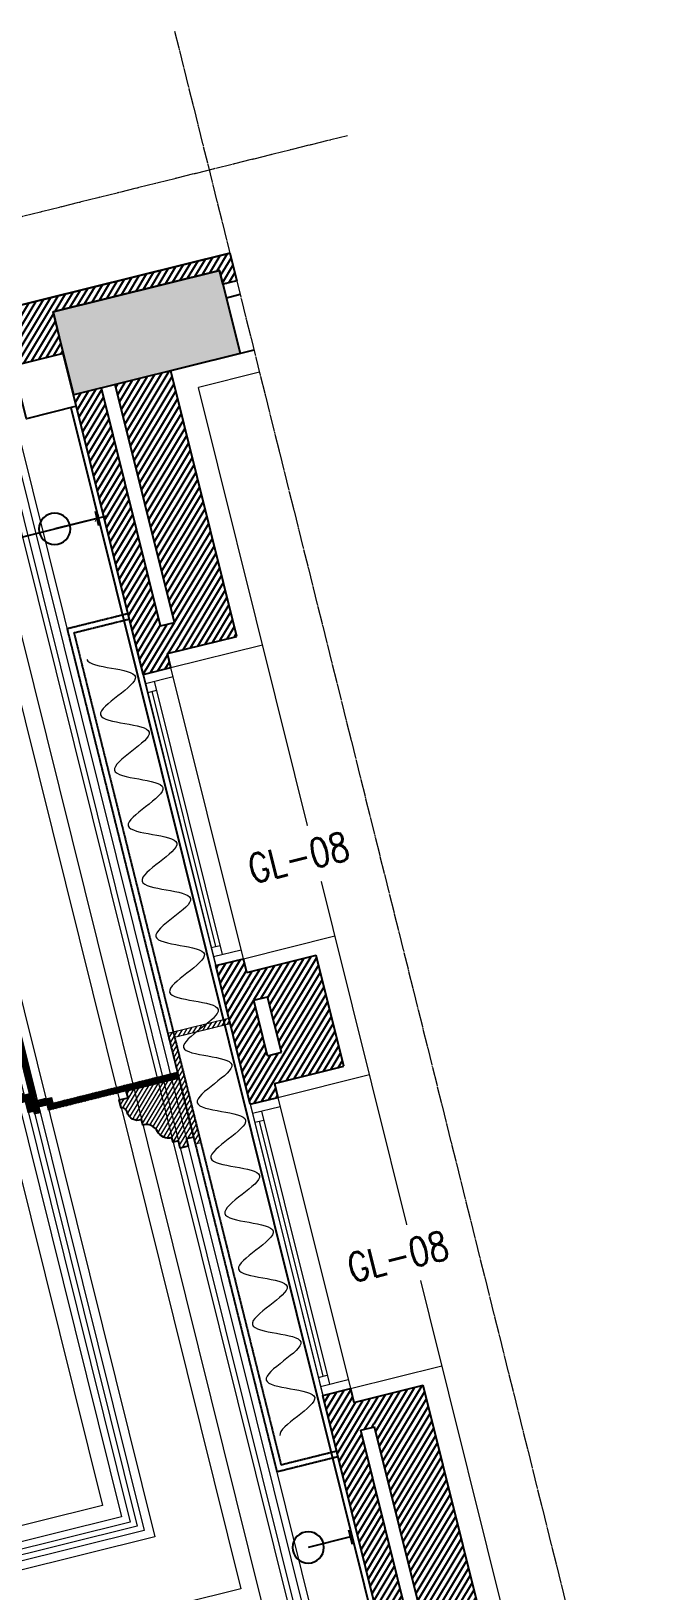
# Model space of a CAD drawing. Header units: inches. Extents: x 122939 to 389145, y 29603 to 574065.
# Drawn here: x 359277 to 361473, y 497909 to 503366 of the extents above; entities that cross this region are included whole.
import ezdxf
from ezdxf.enums import TextEntityAlignment as Align

# ---------------------------------------------------------------- set-up
doc = ezdxf.new("R2010")
doc.units = ezdxf.units.IN
doc.header["$MEASUREMENT"] = 0
doc.set_wipeout_variables(frame=1)
doc.linetypes.add('HIDDEN', pattern=[0.375, 0.25, -0.125])
doc.linetypes.add('PHANTOM-Z', pattern=[69.2, 60, -1.4, 2.5, -1.4, 2.5, -1.4])
for name, color, linetype in [('8', 8, 'Continuous'), ('A-Plaster', 2, 'Continuous'), ('A-WALL', 7, 'Continuous'), ('column', 3, 'Continuous'), ('CQ Wall hatch_CHB', 8, 'Continuous'), ('DETAIL', 1, 'Continuous'), ('gypsum', 31, 'Continuous'), ('Layer7', 8, 'Continuous'), ('LIGHT', 130, 'Continuous')]:
    doc.layers.add(name, color=color, linetype=linetype)
for name, color, linetype, lineweight in [('a-cut', 30, 'PHANTOM-Z', 18), ('A-Dim-ID', 9, 'Continuous', 20), ('A-GLAZ', 134, 'Continuous', 18), ('A-GLAZ-IDEN', 3, 'Continuous', 18), ('A-WALL-TILE', 8, 'Continuous', 9), ('GRC', 41, 'Continuous', 0), ('GRC Hatch', 253, 'Continuous', 0)]:
    doc.layers.add(name, color=color, linetype=linetype, lineweight=lineweight)
doc.styles.add('ST9', font='romans.shx', dxfattribs={"width": 0.8})
doc.styles.add('TXT2', font='romans.shx', dxfattribs={"width": 0.9})
doc.dimstyles.new('DIM-20', dxfattribs={"dimscale": 1000, "dimtxt": 0.044, "dimasz": 0.035, "dimexe": 0.022, "dimexo": 0.022, "dimgap": 0.022, "dimtad": 1, "dimdec": 0, "dimzin": 0, "dimdsep": 46, "dimtxsty": 'ST9', "dimblk1": 'ARCHTICK', "dimblk2": 'ARCHTICK', "dimsah": 1, "dimcen": 0.088, "dimdle": 0.04, "dimclrd": 256, "dimclre": 256, "dimclrt": 3, "dimadec": 0, "dimazin": 0, "dimtfac": 1, "dimtdec": 0, "dimtix": 1, "dimtofl": 0, "dimtmove": 1, "dimatfit": 3, "dimldrblk": 'CLOSED', "dimfxl": 1, "dimtolj": 1, "dimtzin": 0, "dimarcsym": 0})

# ---------------------------------------------------------------- blocks, each defined once
blk = doc.blocks.new('_ARCHTICK')
at = {"color": 0, "linetype": 'ByBlock', "const_width": 0.15}
blk.add_lwpolyline([(-0.5, -0.5), (0.5, 0.5)], dxfattribs=at)
blk = doc.blocks.new('*D111')
at = {"layer": 'A-Dim-ID', "lineweight": -2, "transparency": 16777216}
for p, q in [((352432.8, 499901.6), (359545.9, 501671.3)), ((359500.9, 501686.4), (359512.4, 501640.3)), ((352465.4, 499936), (352476.9, 499889.9))]:
    blk.add_line(p, q, dxfattribs=at)
at = {"layer": 'Defpoints', "color": 0, "transparency": 16777216}
for p in [(359495.6, 501707.7, 0), (359507.1, 501661.7), (352460.1, 499957.3)]:
    blk.add_point(p, dxfattribs=at)
at = {"layer": 'A-Dim-ID', "lineweight": -2, "transparency": 16777216, "xscale": 20, "yscale": 20, "zscale": 20}
for p, rotation in [((359507.1, 501661.7), 13.9714232829857), ((352471.6, 499911.3), 193.9714232829857)]:
    blk.add_blockref('_ARCHTICK', p, dxfattribs=dict(at, rotation=rotation))
at = {"layer": 'A-Dim-ID', "color": 3, "transparency": 16777216, "insert": (355979.2, 500827.2), "char_height": 40, "attachment_point": 5, "rotation": 13.9714, "style": 'ST9'}
blk.add_mtext('\\A1;7250', dxfattribs=at)
blk = doc.blocks.new('_CLOSED')
at = {"color": 0, "linetype": 'ByBlock'}
for p, q in [((-1, 0.17), (0, 0)), ((-1, 0.17), (-1, -0.17)), ((0, 0), (-1, -0.17)), ((0, 0), (-1, 0))]:
    blk.add_line(p, q, dxfattribs=at)
blk = doc.blocks.new('half')
at = {"layer": 'GRC Hatch', "lineweight": 0, "ltscale": 5}
h = blk.add_hatch(dxfattribs=at)
h.set_pattern_fill('ANSI31', color=256, scale=30)
h.set_pattern_definition([(135, (111029.2882, -6e-11), (2.65165043, 2.65165043), [])])
h.paths.add_polyline_path([(60617, 11176.5), (60617, 11196.5), (60586.2, 11196.5), (60586.2, 11466.5), (60566.2, 11466.5), (60566.2, 11156.5), (60586.2, 11156.5), (60586.2, 11176.5)])
edge = h.paths.add_edge_path()
edge.add_line((60466.2, 11316.5), (60466.2, 11296.5))
edge.add_arc((60453.7, 11261.1), 37.5, 0.5662, 70.5092, ccw=False)
edge.add_arc((60527, 11261.8), 35.8, 180.5344, 260.6682)
edge.add_line((60521.2, 11226.5), (60521.2, 11206.5))
edge.add_line((60521.2, 11206.5), (60546.2, 11206.5))
edge.add_line((60546.2, 11206.5), (60546.2, 11166.5))
edge.add_line((60546.2, 11166.5), (60566.2, 11166.5))
edge.add_line((60566.2, 11166.5), (60566.2, 11226.5))
edge.add_line((60566.2, 11226.5), (60546.2, 11226.5))
edge.add_line((60546.2, 11226.5), (60486.2, 11316.5))
edge.add_line((60486.2, 11316.5), (60466.2, 11316.5))
at = {"layer": 'gypsum', "ltscale": 5, "elevation": 0}
blk.add_lwpolyline([(60617, 11176.5), (60617, 11196.5), (60586.2, 11196.5), (60586.2, 11466.5), (60566.2, 11466.5), (60566.2, 11156.5), (60586.2, 11156.5), (60586.2, 11176.5), (60617, 11176.5)], dxfattribs=at)
blk.add_lwpolyline([(60466.2, 11316.5), (60466.2, 11296.5, -0.315025), (60491.2, 11261.5, 0.364631), (60521.2, 11226.5), (60521.2, 11206.5), (60546.2, 11206.5), (60546.2, 11166.5), (60566.2, 11166.5), (60566.2, 11226.5), (60546.2, 11226.5), (60486.2, 11316.5)], format="xyb", close=True, dxfattribs=at)
blk = doc.blocks.new('CEIL001')
at = {"layer": '8'}
h = blk.add_hatch(dxfattribs=at)
h.set_pattern_fill('ANSI31', color=256, scale=30, style=0)
h.set_pattern_definition([(45, (-50225.4063, -10452.2095), (-2.65165043, 2.65165043), [])])
h.paths.add_polyline_path([(6320.1, -310), (6320.1, -330), (5850.9, -330), (5850.9, -290), (5870.9, -290), (5870.9, -310)])
at = {"layer": 'GRC Hatch'}
h = blk.add_hatch(dxfattribs=at)
h.set_pattern_fill('ANSI31', color=256, scale=100, angle=-13.9714)
h.set_pattern_definition([(45, (-93499.426, -30431.668), (-8.8388348, 8.8388348), [])])
h.paths.add_polyline_path([(6320.1, -570), (6320.1, -170), (6540.1, -170), (6540.1, -190), (6340.1, -190), (6340.1, -570)])
h = blk.add_hatch(dxfattribs=at)
h.set_pattern_fill('ANSI31', color=256, scale=100, angle=-13.9714)
h.set_pattern_definition([(45, (-93499.426, -30431.668), (-8.8388348, 8.8388348), [])])
edge = h.paths.add_edge_path()
edge.add_line((6131, -355.3), (6131, -330))
edge.add_line((6131, -330), (6320.1, -330))
edge.add_line((6320.1, -330), (6320.1, -544.6))
edge.add_line((6320.1, -544.6), (6294.8, -544.6))
edge.add_line((6294.8, -544.6), (6294.8, -570))
edge.add_line((6294.8, -570), (6265.6, -570))
edge.add_line((6265.6, -570), (6265.6, -544.4))
edge.add_line((6265.6, -544.4), (6246.3, -544.4))
edge.add_line((6246.3, -544.4), (6246.5, -527.8))
edge.add_arc((6243.9, -485.6), 42.3, 192.2157, 273.5377, ccw=False)
edge.add_arc((6155.7, -506.5), 48.3, 14.2548, 42.8437)
edge.add_arc((6160, -503.5), 43.2, 43.884, 92.0552)
edge.add_line((6158.4, -460.4), (6158.3, -441.7))
edge.add_arc((6155.6, -402), 39.8, 180.8074, 273.9866, ccw=False)
edge.add_arc((6092.8, -402.8), 23, 0.6191, 29.7575)
edge.add_arc((6100.2, -399.3), 14.8, 32.3052, 92.8704)
edge.add_line((6099.5, -384.5), (6099.5, -355.3))
edge.add_line((6099.5, -355.3), (6131, -355.3))
at = {"layer": 'GRC', "elevation": 0}
blk.add_lwpolyline([(6320.1, -570), (6320.1, -170), (6540.1, -170), (6540.1, -190), (6340.1, -190), (6340.1, -570)], close=True, dxfattribs=at)
blk.add_lwpolyline([(6320.1, -330), (5850.9, -330), (5850.9, -290), (5870.9, -290), (5870.9, -310), (6320.1, -310)], dxfattribs=at)
at = {"layer": 'gypsum', "elevation": 0}
blk.add_lwpolyline([(6131, -355.3), (6131, -330), (6320.1, -330), (6320.1, -544.6), (6294.8, -544.6), (6294.8, -570), (6265.6, -570), (6265.6, -544.4), (6246.3, -544.4), (6246.5, -527.8, -0.370517), (6202.5, -494.5, 0.125394), (6191.1, -473.6, 0.213337), (6158.4, -460.4), (6158.3, -441.7, -0.43056), (6115.8, -402.6, 0.12783), (6112.8, -391.4, 0.270594), (6099.5, -384.5), (6099.5, -355.3)], format="xyb", close=True, dxfattribs=at)
blk.add_blockref('half', (-54766, -11486.5, 0))
blk = doc.blocks.new('walllight')
at = {"layer": 'LIGHT'}
for p, q in [((0, 0), (0, 304)), ((-51, 0), (51, 0))]:
    blk.add_line(p, q, dxfattribs=at)
blk.add_circle((0, 304), 110, dxfattribs=at)
blk = doc.blocks.new('TAG-WIN')
at = {"color": 1}
blk.add_wipeout([(-3.34, 0), (3.34, 0), (4.5, 2.01), (3.34, 4), (-3.34, 4), (-4.5, 2)], dxfattribs=at)
at = {"color": 2, "style": 'TXT2', "width": 0.8}
blk.add_attdef('AW01', text='', height=2, dxfattribs=at).set_placement((0, 2), align=Align.MIDDLE)

msp = doc.modelspace()

# ---------------------------------------------------------------- hatches: boundary and pattern name
at = {"layer": 'CQ Wall hatch_CHB'}
h = msp.add_hatch(dxfattribs=at)
h.set_pattern_fill('ANSI31', color=8, scale=150, angle=180)
h.set_pattern_definition([(238.971423, (340850.444, 394099.291), (16.0670684, -9.6649787), [])])
h.paths.add_polyline_path([(358690.809, 502065.094), (358642.522, 502259.177), (359972.001, 502589.949), (359996.144, 502492.908), (359947.624, 502480.836), (359935.553, 502529.352), (359353.558, 502384.553), (359389.51, 502238.929)])
h = msp.add_hatch(dxfattribs=at)
h.set_pattern_fill('ANSI31,_O', color=8, scale=150, angle=180)
h.set_pattern_definition([(238.971423, (340850.444, 394099.291), (16.0670684, -9.6649787), [])])
h.paths.add_polyline_path([(359802.742, 501200.325), (359996.826, 501248.612), (359765.599, 502177.957), (359571.516, 502129.668)])
h.paths.add_polyline_path([(360128.214, 499684.049), (360371.065, 499744.47), (360274.487, 500132.636), (360031.639, 500072.216), (360055.785, 499975.175), (360104.304, 499987.246), (360152.837, 499793.224), (360104.073, 499781.091)])
h.paths.add_polyline_path([(359525.928, 497341.71), (359550.076, 497244.65), (359598.597, 497256.721), (359658.952, 497014.136), (360969.274, 497340.153), (360648.727, 498628.494), (360454.644, 498580.206), (360726.902, 497485.947), (360508.29, 497431.556), (360544.435, 497286.282), (360301.832, 497225.919), (360265.687, 497371.192), (359707.711, 497232.344), (359695.639, 497280.865), (360253.616, 497419.713), (360241.472, 497468.523), (360484.345, 497528.925), (360496.482, 497480.14), (360666.054, 497522.309), (360430.012, 498471.029), (360478.533, 498483.101), (360454.644, 498580.206), (360405.995, 498568.103), (360394.051, 498616.655), (360297.019, 498592.514), (360545.124, 497595.292)])
h.paths.add_polyline_path([(359669.277, 501115.595), (359766.294, 501139.732), (359754.22, 501188.253), (359802.742, 501200.325), (359778.363, 501297.308), (359730.074, 501285.294), (359522.995, 502117.595), (359425.976, 502093.456)])
h.paths.add_polyline_path([(360019.811, 500120.797), (359922.793, 500096.659), (360043.511, 499611.451), (360140.534, 499635.59)])
at = {"layer": 'GRC Hatch'}
h = msp.add_hatch(color=256, dxfattribs=at)
h.dxf.hatch_style = 1
h.paths.add_polyline_path([(359353.558, 502384.553), (359935.815, 502529.418), (360008.246, 502238.296), (359425.988, 502093.432)])

# ---------------------------------------------------------------- linework, layer by layer
at = {"layer": 'a-cut'}
msp.add_line((350991.148, 500664.674, 0), (360384.777, 503001.793, 0), dxfattribs=at)
at = {"layer": 'A-GLAZ'}
for p, q in [((359922.53, 500096.594, 0), (359669.016, 501115.53, 0)), ((359676.863, 501083.991, 0), (359773.904, 501108.135, 0)), ((360019.571, 500120.737, 0), (359766.058, 501139.673, 0)), ((359684.709, 501052.453, 0), (359716.248, 501060.3, 0)), ((359922.606, 500163.594, 0), (359700.479, 501056.376, 0)), ((359946.222, 500135.979, 0), (359708.401, 501091.838, 0)), ((359906.836, 500159.671, 0), (359938.375, 500167.518, 0)), ((359914.683, 500128.132, 0), (360011.725, 500152.276, 0)), ((360140.29, 499635.53, 0), (360393.796, 498616.592, 0)), ((360043.249, 499611.386, 0), (360296.754, 498592.448, 0)), ((360051.095, 499579.847, 0), (360148.137, 499603.991, 0)), ((360082.634, 499587.694, 0), (360320.446, 498631.833, 0)), ((360058.942, 499548.309, 0), (360090.481, 499556.155, 0)), ((360074.711, 499552.232, 0), (360296.83, 498659.448, 0)), ((360281.061, 498655.525, 0), (360312.6, 498663.371, 0)), ((360288.908, 498623.986, 0), (360385.95, 498648.13, 0))]:
    msp.add_line(p, q, dxfattribs=at)
at = {"layer": 'A-WALL'}
for p, q in [((359972.001, 502589.949), (358642.522, 502259.177)), ((359960.288, 502483.987, 0), (359947.886, 502480.901, 0)), ((360008.216, 502444.387, 0), (359959.958, 502432.38, 0)), ((360056.504, 502250.303, 0), (359765.379, 502177.872, 0)), ((359389.51, 502238.929, 0), (358690.809, 502065.094)), ((359669.018, 501115.53, 0), (359389.518, 502238.931, 0)), ((359996.592, 501248.554, 0), (359765.379, 502177.872, 0)), ((359729.844, 501285.236, 0), (359522.775, 502117.512, 0)), ((359778.365, 501297.308, 0), (359571.296, 502129.584, 0)), ((359729.842, 501285.236, 0), (359778.363, 501297.308, 0)), ((359753.986, 501188.194, 0), (359996.592, 501248.554, 0)), ((359766.058, 501139.673, 0), (359753.986, 501188.194, 0)), ((359669.016, 501115.53, 0), (359766.058, 501139.673, 0)), ((359922.526, 500096.593, 0), (360019.567, 500120.737, 0)), ((360031.639, 500072.216, 0), (360019.567, 500120.737, 0)), ((360031.639, 500072.216, 0), (360274.245, 500132.576, 0)), ((360370.82, 499744.409, 0), (360274.245, 500132.576, 0)), ((360043.245, 499611.385, 0), (359922.526, 500096.593, 0)), ((360055.783, 499975.174, 0), (360104.304, 499987.246, 0)), ((360104.073, 499781.091, 0), (360055.785, 499975.175, 0)), ((360152.593, 499793.163, 0), (360104.306, 499987.247, 0)), ((360104.071, 499781.091, 0), (360152.591, 499793.163, 0)), ((360128.214, 499684.049, 0), (360370.82, 499744.409, 0)), ((360128.214, 499684.049, 0), (360140.286, 499635.529, 0)), ((360043.245, 499611.385, 0), (360140.286, 499635.529, 0)), ((360296.754, 498592.448, 0), (360393.796, 498616.592, 0)), ((360544.87, 497595.201, 0), (360296.756, 498592.448, 0)), ((360393.796, 498616.592, 0), (360405.868, 498568.071, 0)), ((360405.868, 498568.071, 0), (360648.474, 498628.431, 0)), ((360969.019, 497340.059, 0), (360648.474, 498628.431, 0)), ((360430.012, 498471.029, 0), (360478.533, 498483.101, 0)), ((360726.648, 497485.854, 0), (360478.535, 498483.102, 0)), ((360666.055, 497522.303, 0), (360430.014, 498471.03, 0))]:
    msp.add_line(p, q, dxfattribs=at)
at = {"layer": 'A-WALL', "elevation": 0}
msp.add_lwpolyline([(358690.809, 502065.094), (358642.522, 502259.177), (359972.001, 502589.949), (359996.144, 502492.908), (359947.624, 502480.836), (359935.553, 502529.352), (359353.558, 502384.553), (359389.51, 502238.929)], close=True, dxfattribs=at)
msp.add_lwpolyline([(359435.05, 502053.806), (359260.354, 502010.305), (359214.318, 502195.342)], dxfattribs=at)
at = {"layer": 'A-WALL-TILE'}
for p, q in [((360075.819, 502172.67), (359862.327, 502119.554)), ((360075.819, 502172.67), (359862.327, 502119.554)), ((361065.967, 497281.74, 0), (359862.327, 502119.554, 0)), ((359766.058, 501139.673, 0), (360086.295, 501219.348, 0)), ((360019.567, 500120.737, 0), (360339.805, 500200.411, 0)), ((360140.286, 499635.529, 0), (360460.524, 499715.203, 0)), ((360393.796, 498616.592, 0), (360714.033, 498696.266, 0))]:
    msp.add_line(p, q, dxfattribs=at)
at = {"layer": 'column', "elevation": 0}
msp.add_lwpolyline([(359353.558, 502384.553), (359935.815, 502529.418), (360008.246, 502238.296), (359425.988, 502093.432)], close=True, dxfattribs=at)
msp.add_lwpolyline([(359353.558, 502384.553), (359935.815, 502529.418), (360008.246, 502238.296), (359425.988, 502093.432)], close=True, dxfattribs=at)
at = {"layer": 'DETAIL', "color": 8, "lineweight": 0, "ltscale": 500}
for points in [[(359471.985, 501167.273, 0), (359482.909, 501135.992, 0), (359785.531, 501142.944, 0), (359374.417, 500937.964, 0), (359835.245, 500949.569, 0), (359422.702, 500743.88, 0), (359883.533, 500755.486, 0), (359470.99, 500549.797, 0), (359931.821, 500561.402, 0), (359519.277, 500355.714, 0), (359980.109, 500367.319, 0), (359567.565, 500161.63, 0), (360028.396, 500173.236, 0), (359615.853, 499967.547, 0), (360076.281, 499979.142, 0), (359802.375, 499842.386, 0), (359809.642, 499809.935, 0)], [(359809.642, 499809.935, 0), (359820.566, 499778.654, 0), (360123.189, 499785.606, 0), (359712.074, 499580.625, 0), (360172.902, 499592.23, 0), (359760.36, 499386.542, 0), (360221.19, 499398.147, 0), (359808.647, 499192.459, 0), (360269.478, 499204.064, 0), (359856.935, 498998.375, 0), (360317.766, 499009.981, 0), (359905.222, 498804.292, 0), (360366.053, 498815.897, 0), (359953.51, 498610.209, 0), (360413.938, 498621.804, 0), (360140.032, 498485.048, 0), (360147.299, 498452.596, 0)]]:
    msp.add_open_spline(points, degree=3, knots=[1114.48912686, 1114.48912686, 1114.48912686, 1114.48912686, 1292.90734598, 1473.18490975, 1653.46247353, 1833.7400373, 2014.01760107, 2194.29516485, 2374.57272862, 2554.85029239, 2735.12785617, 2915.40541994, 3095.68298371, 3275.96054749, 3456.23811126, 3636.04309113, 3636.04309113, 3636.04309113, 3636.04309113], dxfattribs=at)
at = {"layer": 'GRC'}
for p, q in [((359402.147, 501275.84, 0), (359615.639, 501328.956, 0)), ((359402.147, 501275.84, 0), (360136.119, 498325.775, 0)), ((359426.385, 501261.261, 0), (359620.468, 501309.548, 0)), ((359426.385, 501261.261, 0), (360150.698, 498350.012, 0)), ((359620.468, 501309.548, 0), (360344.781, 498398.3, 0)), ((360136.119, 498325.775, 0), (360349.61, 498378.892, 0)), ((360150.698, 498350.012, 0), (360344.781, 498398.3, 0))]:
    msp.add_line(p, q, dxfattribs=at)
at = {"layer": 'GRC', "elevation": 0}
for points in [[(353138.12, 499983.034), (358884.627, 501412.755), (359709.453, 498097.514), (353962.947, 496667.793)], [(353175.401, 499960.608), (358862.201, 501375.475), (359672.173, 498119.94), (353985.373, 496705.074)], [(353199.638, 499946.029), (358847.621, 501351.237), (359647.935, 498134.519), (353999.952, 496729.311)], [(353223.875, 499931.449), (358833.042, 501327), (359623.698, 498149.099), (354014.532, 496753.548)], [(353254.172, 499913.225), (358814.817, 501296.704), (359593.402, 498167.323), (354032.756, 496783.844)], [(353320.824, 499873.131), (358774.724, 501230.052), (359526.75, 498207.417), (354072.85, 496850.496)]]:
    msp.add_lwpolyline(points, close=True, dxfattribs=at)
at = {"layer": 'Layer7', "linetype": 'HIDDEN', "ltscale": 10}
for p, q in [((359402.41, 501275.905, 0), (359615.902, 501329.022, 0)), ((359402.41, 501275.905, 0), (360136.381, 498325.841, 0)), ((359426.647, 501261.326, 0), (359620.73, 501309.613, 0)), ((359426.647, 501261.326, 0), (360150.961, 498350.078, 0)), ((360136.381, 498325.841, 0), (360349.873, 498378.957, 0)), ((360150.961, 498350.078, 0), (360345.044, 498398.365, 0))]:
    msp.add_line(p, q, dxfattribs=at)

# ---------------------------------------------------------------- block references
at = {"xscale": -0.4999999999999999, "yscale": 0.5, "zscale": 0.5, "rotation": 103.97142328301}
for p in [(359506.833, 501661.614, 0), (360393.613, 498097.362, 0)]:
    msp.add_blockref('walllight', p, dxfattribs=at)
at = {"layer": 'GRC', "rotation": 13.9714232829857}
msp.add_blockref('CEIL001', (353580.346, 498498.681, 0), dxfattribs=at)

# ---------------------------------------------------------------- dimensions: what is measured, and where the dimension line sits
at = {"layer": 'A-Dim-ID'}
dim = msp.add_linear_dim(base=(359507.096, 501661.679, 0), p1=(352460.117, 499957.319, 0), p2=(359495.635, 501707.744), angle=13.971423, dimstyle='DIM-20', override={"dimtxt": 0.04, "dimasz": 0.02}, dxfattribs=at)
dim.commit()
dim.dimension.update_dxf_attribs({"geometry": '*D111', "text_midpoint": (355979.197, 500827.224, 0)})

# ---------------------------------------------------------------- next in the draw order: block references
at = {"layer": 'A-GLAZ-IDEN', "xscale": 49.99999999999999, "yscale": 49.99999999999999, "zscale": 49.99999999999999, "rotation": 13.9714232829857}
for p in [(360236.79, 500377.963, 0), (360584.251, 498981.403, 0)]:
    msp.add_blockref('TAG-WIN', p, dxfattribs=at).add_auto_attribs({'AW01': 'GL-08'})

# ---------------------------------------------------------------- next in the draw order: linework, layer by layer
at = {"layer": 'a-cut'}
msp.add_line((359778.85, 503366.282, 0), (361472.609, 496558.524, 0), dxfattribs=at)
at = {"layer": 'A-Plaster', "elevation": 0}
msp.add_lwpolyline([(359416.135, 502049.096), (360520.633, 497609.781), (355979.085, 496479.851)], dxfattribs=at)
at = {"layer": 'GRC', "elevation": 0}
for points in [[(352569.574, 500325.037), (359226.63, 501981.301), (360277.999, 497755.511), (353620.944, 496099.247)], [(352600.193, 500306.619), (359208.212, 501950.683), (360247.381, 497773.929), (353639.362, 496129.865)], [(352635.609, 500285.315), (359186.908, 501915.267), (360211.965, 497795.233), (353660.666, 496165.281)], [(352658.863, 500271.327), (359172.919, 501892.013), (360188.711, 497809.221), (353674.654, 496188.535)], [(352765.462, 500207.203), (359108.795, 501785.413), (360082.111, 497873.345), (353738.778, 496295.135)], [(352836.908, 500164.225), (359065.818, 501713.968), (360010.666, 497916.323), (353781.756, 496366.581)]]:
    msp.add_lwpolyline(points, close=True, dxfattribs=at)

doc.saveas('drawing.dxf')
